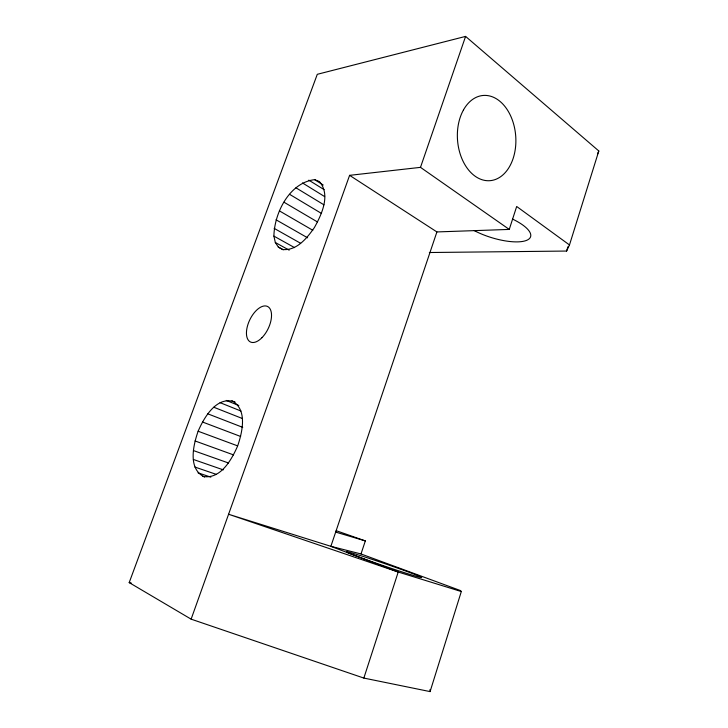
<?xml version="1.0" encoding="UTF-8"?>
<svg xmlns="http://www.w3.org/2000/svg" width="728" height="728" viewBox="0 0 728 728"><rect width="100%" height="100%" fill="white"/><g stroke="black" fill="none" stroke-linecap="round" stroke-linejoin="round"><path stroke-width="1.09" d="M204.623 477.04C187.642 469.214 193.175 445.281 198.134 431.231C204.113 417.253 216.935 395.359 235.053 402.002M273.901 236.118C274.32 212.995 289.435 182.628 314.605 179.652L319.383 181.545C330.903 194.831 321.712 214.451 314.36 227.609C307.089 238.001 296.897 250.805 282.792 249.531L278.333 247.092L275.321 242.506L273.901 236.118L294.594 247.638M429.347 252.516L566.584 251.051L567.94 246.719M566.584 251.051L569.478 244.954L598.807 150.978L465.592 36.4L317.29 74.311L129.193 582.6L191.127 619.155L363.845 678.077L430.084 691.6L461.306 591.536L460.551 590.599L360.997 553.962L330.876 546.319L228.583 514.259L398.216 572.035L461.306 591.536M363.845 678.077L398.216 572.035L330.876 546.319L436.909 231.932L509.254 229.42L516.68 206.488L569.478 244.954M360.997 553.962L365.329 540.913L346.992 534.461A36.546 0.501 18.8 0 0 336.19 530.703M191.127 619.155L349.604 175.339L420.493 167.358L465.592 36.4M597.524 153.927L598.807 150.978M202.475 476.321C220.393 480.034 231.622 459.705 237.683 445.882C242.406 431.922 247.738 409.436 231.904 400.728M129.193 582.6L131.404 583.128M335.672 532.095L365.329 540.913M198.007 472.818L210.838 477.159M194.913 467.058L216.416 474.41M193.357 459.459L223.296 469.869M193.411 450.568L228.501 462.999M195.049 440.95L233.542 454.9M198.134 431.231L237.519 445.836M202.484 422.003L240.659 436.481M207.817 413.832L242.724 427.363M213.804 407.243L242.333 418.5M220.074 402.666L240.986 411.038M226.244 400.427L238.811 405.505M278.333 247.092L283.31 249.831M275.321 242.506L289.18 250.159M274.156 228.374L300.628 243.289M276.03 219.783L307.607 237.819M279.397 210.883L312.803 230.276M284.038 202.238L317.335 221.876M289.671 194.376L321.549 213.477M295.941 187.797L323.924 204.814M302.466 182.937L324.661 196.606M308.827 180.153L324.124 189.653M314.605 179.652L323.223 185.039M349.604 175.339L436.909 231.932M420.493 167.358L509.254 229.42M430.021 689.507L430.084 691.6M512.567 219.092A37.456 12.494 17.3 0 1 525.252 240.831A37.456 12.494 17.3 0 1 474.228 230.603M261.998 337.637A19.711 10.192 -64.3 0 0 268.022 306.725A19.711 10.192 -64.3 0 0 246.938 328.273A19.711 10.192 -64.3 0 0 261.998 337.637M463.463 109.964A42.734 29.156 85.5 0 0 482.7 179.925A42.734 29.156 85.5 0 0 513.695 124.324A42.734 29.156 85.5 0 0 463.463 109.964M363.854 558.813A39.803 1.201 18.9 0 0 421.594 577.577A39.803 1.201 18.9 0 0 366.475 557.521A39.803 1.201 18.9 0 0 363.854 558.813"/></g></svg>
